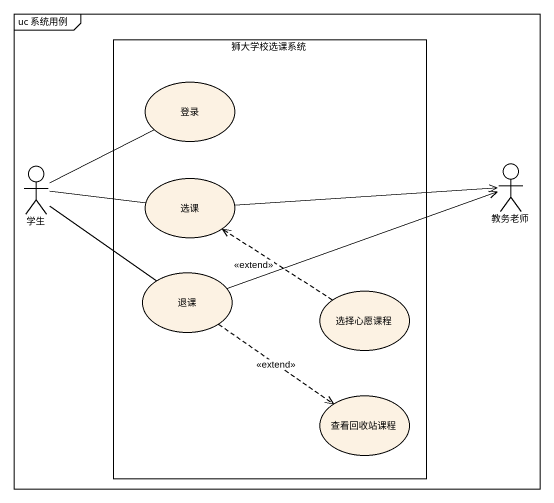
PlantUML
@startuml
mainframe uc 系统用例
rectangle 狮大学校选课系统 {
  usecase 登录
  usecase 选课
  usecase 退课
  usecase 选择心愿课程
  usecase 查看回收站课程
}
actor 学生
actor 教务老师
学生 -up- 登录
学生 -right- 选课
学生 -- 退课
教务老师 <-left- 选课
教务老师 <-left- 退课
退课 ..> 查看回收站课程 : <<extend>>
选择心愿课程 .up.> 选课 : <<extend>>
@enduml
